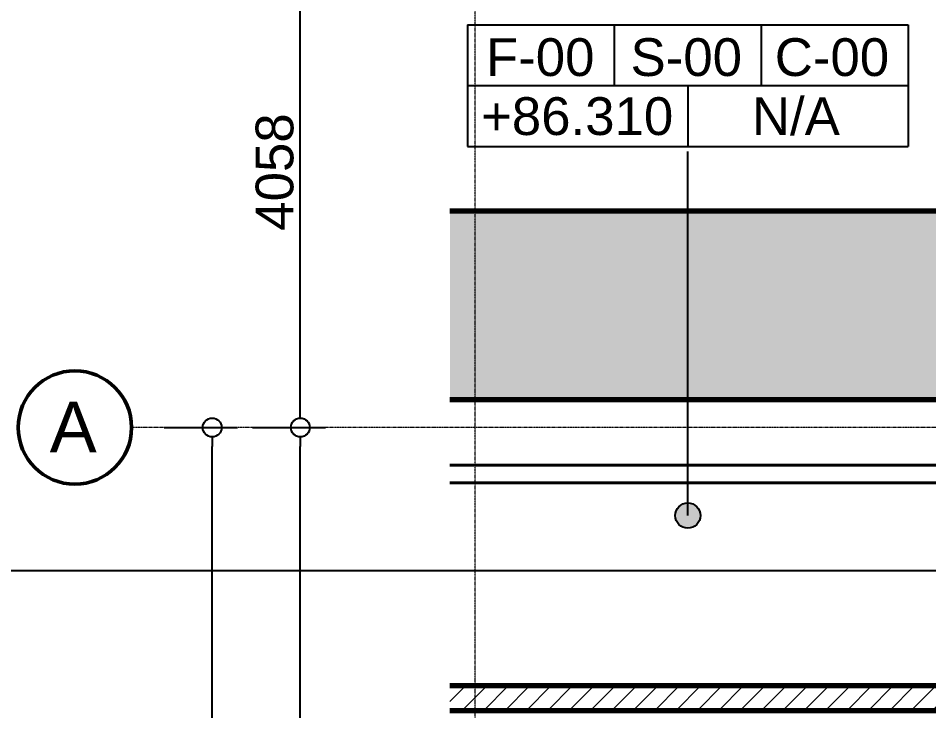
# Model space of a CAD drawing. Header units: millimetres. Extents: x -794334 to -714814, y -17806 to 22403.
# Drawn here: x -793911 to -786681, y 9944 to 15445 of the extents above; entities that cross this region are included whole.
import ezdxf

# ---------------------------------------------------------------- set-up
doc = ezdxf.new("R2010")
doc.units = ezdxf.units.MM
doc.linetypes.add('DPA_Grid _ Level 100', pattern=[10, 5.5, -1.6, 1.3, -1.6])
for name, color, linetype, lineweight in [('A-ANNO-DIMS', 1, 'Continuous', 9), ('A-FLOR-E', 2, 'Continuous', 35), ('A-ROOM-IDEN', 3, 'Continuous', 25), ('A-ROOM-LINE', 3, 'Continuous', 25), ('A-WALL', 5, 'Continuous', 35), ('A-WALL-PATT', 1, 'Continuous', 35), ('S-GRID', 251, 'Continuous', 9), ('S-GRID-IDEN', 3, 'Continuous', 50), ('WALL-E', 2, 'Continuous', 35)]:
    doc.layers.add(name, color=color, linetype=linetype, lineweight=lineweight)
doc.styles.add('Arial', font='arial.ttf', dxfattribs={"height": 400})
doc.styles.add('Arial_2', font='arial.ttf', dxfattribs={"height": 300})
doc.dimstyles.new('DPA-DIM-3_0_C-C', dxfattribs={"dimscale": 304.8, "dimtxt": 306.07782, "dimasz": 0.492126, "dimexe": 0.656168, "dimexo": 0.0625, "dimgap": 0.164042, "dimtad": 1, "dimdec": 0, "dimzin": 0, "dimdsep": 46, "dimtxsty": 'Arial_2', "dimblk1": 'DOTBLANK', "dimblk2": 'DOTBLANK', "dimsah": 1, "dimcen": 0.09, "dimdle": 0.656168, "dimadec": 8, "dimazin": 0, "dimtfac": 1, "dimtdec": 4, "dimtix": 1, "dimtmove": 0, "dimatfit": 3, "dimfxl": 1.312336, "dimfxlon": 1, "dimtvp": 1, "dimtolj": 1, "dimtzin": 0, "dimarcsym": 2})

# ---------------------------------------------------------------- blocks, each defined once
blk = doc.blocks.new('DPA_Room Tag Box - Standard-4486259-4252-01 ENLARGED CONCOURSE LEVEL - REFLECTED CEILING PLAN - SHEET 3')
at = {"layer": 'A-ROOM-LINE'}
for p, q in [((-17.5, -2.936), (-17.5, -12.604)), ((-17.5, -2.936), (17.5, -2.936)), ((-5.833, -2.936), (-5.833, -7.77)), ((5.833, -2.936), (5.833, -7.77)), ((17.5, -2.936), (17.5, -12.604)), ((-17.5, -7.77), (17.5, -7.77)), ((0, -7.77), (0, -12.604)), ((-17.5, -12.604), (17.5, -12.604))]:
    blk.add_line(p, q, dxfattribs=at)
blk = doc.blocks.new('Grid - 100 Scale-2291345-4252-01 ENLARGED CONCOURSE LEVEL - REFLECTED CEILING PLAN - SHEET 3')
at = {"layer": 'S-GRID-IDEN'}
blk.add_circle((0, 0), 4.5, dxfattribs=at)
blk = doc.blocks.new('_DotBlank')
at = {"color": 0, "linetype": 'ByBlock', "lineweight": -2}
blk.add_line((-0.5, 0), (-1, 0), dxfattribs=at)
blk.add_circle((0, 0), 0.5, dxfattribs=at)
blk = doc.blocks.new('*D811')
at = {"layer": 'A-ANNO-DIMS', "color": 0, "lineweight": -2, "transparency": 16777216}
for p, q in [((-13869.7, 8615), (-13288.8, 8615)), ((-13488.8, -7750), (-13488.8, 8465)), ((-13869.7, -7900), (-13288.8, -7900))]:
    blk.add_line(p, q, dxfattribs=at)
at = {"layer": 'Defpoints', "color": 0, "transparency": 16777216}
for p in [(-13888.8, 8615), (-13488.8, 8615), (-13888.8, -7900)]:
    blk.add_point(p, dxfattribs=at)
at = {"layer": 'A-ANNO-DIMS', "color": 0, "lineweight": -2, "transparency": 16777216, "xscale": 150, "yscale": 150, "zscale": 150}
for p, rotation in [((-13488.8, 8615), 90), ((-13488.8, -7900), 270)]:
    blk.add_blockref('_DotBlank', p, dxfattribs=dict(at, rotation=rotation))
at = {"layer": 'A-ANNO-DIMS', "color": 0, "transparency": 16777216, "insert": (-13691.9, 357.5), "char_height": 300, "width": 1384.414, "attachment_point": 5, "rotation": 90, "style": 'Arial_2'}
blk.add_mtext('\\A1;16515', dxfattribs=at)
blk = doc.blocks.new('*D814')
at = {"layer": 'A-ANNO-DIMS', "color": 0, "lineweight": -2, "transparency": 16777216}
for p, q in [((-13169.7, 8615), (-12588.8, 8615)), ((-12788.8, 150), (-12788.8, 8465)), ((-13169.7, 0), (-12588.8, 0))]:
    blk.add_line(p, q, dxfattribs=at)
at = {"layer": 'Defpoints', "color": 0, "transparency": 16777216}
for p in [(-13188.8, 8615), (-12788.8, 8615), (-13188.8, 0)]:
    blk.add_point(p, dxfattribs=at)
at = {"layer": 'A-ANNO-DIMS', "color": 0, "lineweight": -2, "transparency": 16777216, "xscale": 150, "yscale": 150, "zscale": 150}
for p, rotation in [((-12788.8, 8615), 90), ((-12788.8, 0), 270)]:
    blk.add_blockref('_DotBlank', p, dxfattribs=dict(at, rotation=rotation))
at = {"layer": 'A-ANNO-DIMS', "color": 0, "transparency": 16777216, "insert": (-12991.9, 4307.5), "char_height": 300, "width": 1107.531, "attachment_point": 5, "rotation": 90, "style": 'Arial_2'}
blk.add_mtext('\\A1;8615', dxfattribs=at)
blk = doc.blocks.new('*D815')
at = {"layer": 'A-ANNO-DIMS', "color": 0, "lineweight": -2, "transparency": 16777216}
for p, q in [((-13169.7, 12673), (-12588.8, 12673)), ((-12788.8, 8765), (-12788.8, 12523)), ((-13169.7, 8615), (-12588.8, 8615))]:
    blk.add_line(p, q, dxfattribs=at)
at = {"layer": 'Defpoints', "color": 0, "transparency": 16777216}
for p in [(-13188.8, 12673), (-12788.8, 12673), (-13188.8, 8615)]:
    blk.add_point(p, dxfattribs=at)
at = {"layer": 'A-ANNO-DIMS', "color": 0, "lineweight": -2, "transparency": 16777216, "xscale": 150, "yscale": 150, "zscale": 150}
for p, rotation in [((-12788.8, 12673), 90), ((-12788.8, 8615), 270)]:
    blk.add_blockref('_DotBlank', p, dxfattribs=dict(at, rotation=rotation))
at = {"layer": 'A-ANNO-DIMS', "color": 0, "transparency": 16777216, "insert": (-12991.9, 10644), "char_height": 300, "width": 1107.531, "attachment_point": 5, "rotation": 90, "style": 'Arial_2'}
blk.add_mtext('\\A1;4058', dxfattribs=at)
blk = doc.blocks.new('*U804')
at = {"layer": 'S-GRID', "linetype": 'DPA_Grid _ Level 100'}
for p, q in [((-11400, -21385.5), (-11400, 16671.4)), ((57942.9, 8615), (-14128.9, 8615))]:
    blk.add_line(p, q, dxfattribs=at)
at = {"layer": 'S-GRID-IDEN', "xscale": 99.99999999999993, "yscale": 99.99999999999993, "zscale": 99.99999999999993, "rotation": 89.9999999999998}
blk.add_blockref('Grid - 100 Scale-2291345-4252-01 ENLARGED CONCOURSE LEVEL - REFLECTED CEILING PLAN - SHEET 3', (-14578.9, 8615), dxfattribs=at)
at = {"layer": 'S-GRID-IDEN', "lineweight": 9, "insert": (-14778.6, 8818.9), "char_height": 400, "width": 456.962, "attachment_point": 1, "style": 'Arial'}
blk.add_mtext('A', dxfattribs=at)
at = {"layer": 'A-ANNO-DIMS'}
for base, p1, p2, override, picture, middle in [((-12788.8, 12673), (-13188.8, 8615), (-13188.8, 12673), {"dimpost": '<>', "dimfxl": 4057.997178}, '*D815', (-12991.9, 10644)), ((-13488.8, 8615), (-13888.8, -7900), (-13888.8, 8615), {"dimpost": '<>', "dimfxl": 16515.002991}, '*D811', (-13691.9, 357.5)), ((-12788.8, 8615), (-13188.8, 0), (-13188.8, 8615), {"dimpost": '<>', "dimfxl": 8614.999996}, '*D814', (-12991.9, 4307.5))]:
    dim = blk.add_linear_dim(base=base, p1=p1, p2=p2, angle=90, dimstyle='DPA-DIM-3_0_C-C', override=override, dxfattribs=at)
    dim.commit()
    dim.dimension.update_dxf_attribs({"geometry": picture, "text_midpoint": middle})

msp = doc.modelspace()

# ---------------------------------------------------------------- hatches: boundary and pattern name
at = {"layer": 'A-ROOM-IDEN'}
h = msp.add_hatch(color=256, dxfattribs=at)
edge = h.paths.add_edge_path()
edge.add_arc((-788594.8, 11494.4), 100, 0, 360)
at = {"layer": 'A-WALL-PATT', "lineweight": 9}
h = msp.add_hatch(dxfattribs=at)
h.set_pattern_fill('FP_1', color=256, style=0, pattern_type=2)
h.set_pattern_definition([(50, (0, 0), (728.7365, -63.7558), [76.2, -838.2]), (355, (0, 0), (-140.9716, 764.2276), [60.96, -670.56]), (100.451, (60.7, -5.3), (587.77, 700.46675), [64.76, -712.36]), (46.184, (0, 203.2), (1084.3162, -168.171), [114.3, -1257.3]), (96.636, (90.4, 189.2), (949.6099, 989.7098), [97.14, -1068.54]), (351.184, (0, 203.2), (949.6206, 989.7012), [91.44, -1005.84]), (21, (101.6, 152.4), (606.45787, -409.06057), [76.2, -838.2]), (326, (101.6, 152.4), (247.20834, 736.7529), [60.96, -670.56]), (71.451, (152.14, 118.3), (853.66825, 327.6855), [64.76, -712.36]), (37.5, (0, 0), (12.35469, 338.22012), [33.528, -628.904, 33.528, -647.192, -673.1]), (37.5, (0, 0), (12.35469, 338.22012), [-1343.152, 33.528, -639.572]), (7.5, (0, 0), (267.27887, 400.72213), [33.528, -354.584, 33.528, -613.664, -256.54]), (7.5, (0, 0), (267.27887, 400.72213), [-1035.304, 33.528, -223.012]), (327.5, (-226.57, 0), (542.36333, -22.91534), [33.528, -220.472, 33.528, -758.952, -1051.56]), (327.5, (-226.57, 0), (542.36333, -22.91534), [-1046.48, 33.528, -1018.032]), (317.5, (-328.17, 0), (592.51696, 101.7071), [33.528, -296.672, 33.528, -492.76, -746.76]), (317.5, (-328.17, 0), (592.51696, 101.7071), [-856.488, 33.528, -713.232])])
h.paths.add_polyline_path([(-743521.2, 12414), (-743521.2, 13914), (-790483.7, 13914), (-790483.7, 12414), (-745021.2, 12414)])
h = msp.add_hatch(dxfattribs=at)
h.set_pattern_fill('FP_2', color=256, style=0, pattern_type=2)
h.set_pattern_definition([(45, (0, 0), (-84.852814, 84.852814), [])])
h.paths.add_polyline_path([(-786082.4, 9944), (-786082.4, 10144), (-790483.7, 10144), (-790483.7, 9944), (-786107.4, 9944)])

# ---------------------------------------------------------------- linework, layer by layer
msp.add_xline((-738491, 11057), (1, 0))
at = {"layer": 'A-FLOR-E'}
for p, q in [((-790483.7, 11754), (-783282.4, 11754)), ((-783282.4, 11754), (-790483.7, 11754))]:
    msp.add_line(p, q, dxfattribs=at)
at = {"layer": 'A-ROOM-IDEN'}
msp.add_line((-788594.8, 11494.4), (-788594.8, 14386.2), dxfattribs=at)
msp.add_circle((-788594.8, 11494.4), 100, dxfattribs=at)
at = {"layer": 'A-WALL', "color": 7, "lineweight": 70}
for p, q in [((-790483.7, 13914), (-743521.2, 13914)), ((-745021.2, 12414), (-790483.7, 12414)), ((-790483.7, 10144), (-786082.4, 10144)), ((-786107.4, 9944), (-790483.7, 9944))]:
    msp.add_line(p, q, dxfattribs=at)
at = {"layer": 'WALL-E'}
for p, q in [((-790483.7, 11894), (-783282.4, 11894)), ((-783282.4, 11894), (-790483.7, 11894)), ((-790483.7, 11754), (-783282.4, 11754)), ((-783282.4, 11754), (-790483.7, 11754)), ((-788182.4, 10144), (-790483.7, 10144))]:
    msp.add_line(p, q, dxfattribs=at)

# ---------------------------------------------------------------- block references
msp.add_blockref('*U804', (-778882.4, 3579))
at = {"layer": 'A-ROOM-IDEN', "xscale": 99.99999999999993, "yscale": 99.99999999999993, "zscale": 99.99999999999993}
msp.add_blockref('DPA_Room Tag Box - Standard-4486259-4252-01 ENLARGED CONCOURSE LEVEL - REFLECTED CEILING PLAN - SHEET 3', (-788594.8, 15686.2), dxfattribs=at)

# ---------------------------------------------------------------- texts
at = {"layer": 'A-ROOM-IDEN', "lineweight": 9, "char_height": 300, "attachment_point": 1, "style": 'Arial_2'}
for s, insert, width in [('F-00', (-790197.5, 15285.7), 1058.227), ('S-00', (-789049.3, 15285.7), 1090.295), ('C-00', (-787904.2, 15285.7), 1114.346), ('N/A', (-788085.7, 14817), 857.806), ('+86.310', (-790236.6, 14817), 1883.966)]:
    msp.add_mtext(s, dxfattribs=dict(at, insert=insert, width=width))

doc.saveas('drawing.dxf')
